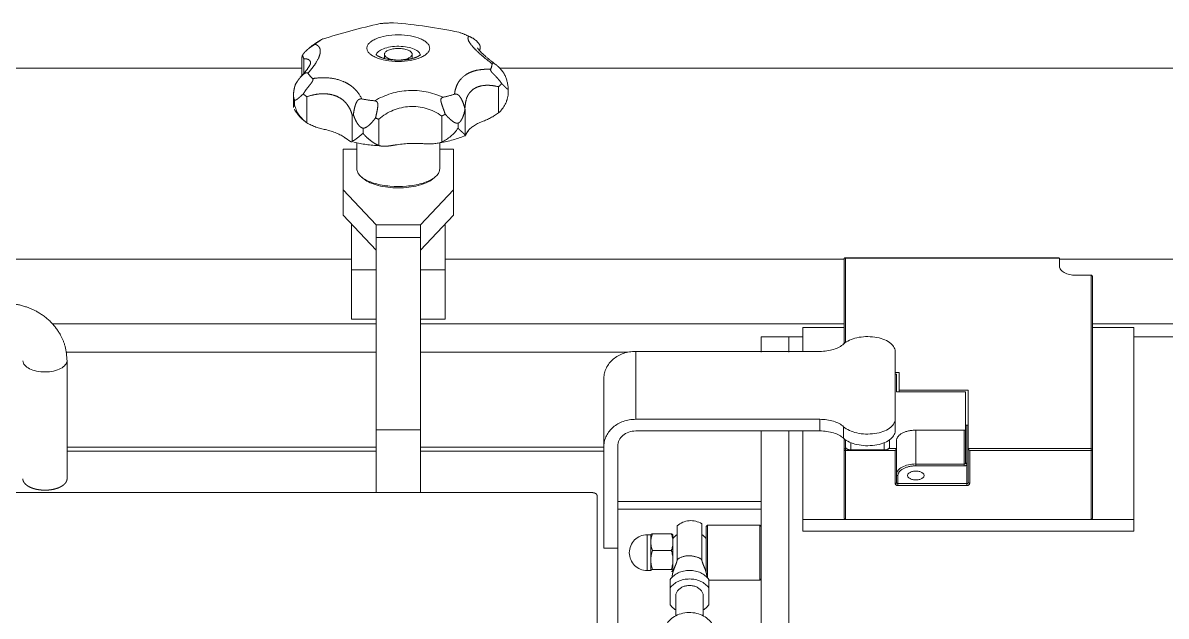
# Model space of a CAD drawing. Extents: x -681219 to -550379, y -242630 to -158199.
# Drawn here: x -588796.7 to -588382.6, y -208358.2 to -208143.2 of the extents above; entities that cross this region are included whole.
import ezdxf

# ---------------------------------------------------------------- set-up
doc = ezdxf.new("R2010")
doc.units = 0
doc.header["$LTSCALE"] = 1000
doc.linetypes.add('DASHED2', pattern=[9.525, 6.35, -3.175])
doc.layers.get('0').update_dxf_attribs({"linetype": 'CONTINUOUS'})
doc.layers.add('future', color=4, linetype='DASHED2', lineweight=0)

# ---------------------------------------------------------------- blocks, each defined once
blk = doc.blocks.new('CYPZ04001A0001XY_A_CYPZ1000_V_1')
at = {"color": 0, "linetype": 'ByBlock', "lineweight": -2}
for p, q in [((-549.5, -775.59), (-549.5, -470.82)), ((-539.5, -775.59), (-539.5, -470.82)), ((-549.5, -775.59), (-549.5, -474.58)), ((-480, -752.24), (-480, -529.59)), ((-487.5, -733.15), (-487.5, -570.02)), ((-518.5, -708.6), (-518.5, -715.66)), ((-508.5, -715.66), (-508.5, -708.6)), ((-520.5, -718.71), (-520.5, -712.61)), ((-506.5, -718.71), (-506.5, -712.61)), ((-520.5, -718.71), (-520.5, -721.79)), ((-506.5, -718.71), (-506.5, -721.79)), ((-539, -721.48), (-539.5, -721.98)), ((-539, -721.48), (-539, -741.48)), ((-520.5, -721.48), (-539, -721.48)), ((-520, -722.41), (-520, -741.48)), ((-519.75, -722.67), (-519.75, -722.81)), ((-519.5, -724.34), (-519.5, -740.98)), ((-507.25, -722.81), (-507.25, -722.67)), ((-518, -728.91), (-518, -741.93)), ((-509, -728.91), (-509, -741.17)), ((-507.48, -724.94), (-507.5, -724.98)), ((-507.5, -737.98), (-507.5, -725.01)), ((-500.08, -725.41), (-506.92, -725.41)), ((-499.5, -724.98), (-499.52, -724.94)), ((-499.5, -724.98), (-499.5, -725.01)), ((-498.2, -724.98), (-499.5, -724.98)), ((-499.5, -737.98), (-499.5, -725.01)), ((-498.2, -724.98), (-498.2, -737.98)), ((-500.08, -732.27), (-506.92, -732.27)), ((-487.5, -733.15), (-487.5, -770.09)), ((-487.5, -733.15), (-482.5, -733.15)), ((-482.5, -733.15), (-482.5, -770.09)), ((-674.5, -739.33), (-674.5, -743.56)), ((-674.5, -739.33), (-554.5, -739.33)), ((-554.5, -739.33), (-554.5, -743.56)), ((-539.5, -740.98), (-539, -741.48)), ((-520, -741.48), (-519.5, -740.98)), ((-507.5, -737.98), (-507.48, -738.01)), ((-500.08, -738.34), (-506.92, -738.34)), ((-499.52, -738.01), (-499.5, -737.98)), ((-499.5, -737.98), (-498.2, -737.98)), ((-674.5, -743.56), (-674.5, -813.11)), ((-674.5, -743.56), (-554.5, -743.56)), ((-659.5, -768.76), (-659.5, -744.25)), ((-570, -743.56), (-659, -743.56)), ((-659, -743.56), (-659, -768.49)), ((-570, -768.49), (-570, -743.56)), ((-569.5, -744.25), (-569.5, -768.76)), ((-554.5, -743.56), (-554.5, -775.59)), ((-539, -741.48), (-520, -741.48)), ((-539.5, -747.3), (-487.5, -747.3)), ((-539.5, -750), (-487.5, -750)), ((478, -753.26), (-478, -753.26)), ((-416, -776.03), (-416, -753.26)), ((-400, -776.03), (-400, -753.26)), ((-615, -768.49), (-615, -756.66)), ((-614.5, -756.93), (-614.5, -769.18)), ((-614, -755.82), (-589, -755.82)), ((-614, -755.82), (-614, -756.51)), ((-614, -756.51), (-614, -763.46)), ((-589, -756.51), (-614, -756.51)), ((-589, -755.82), (-589, -756.51)), ((-589, -759.45), (-589, -756.51)), ((-588.5, -769.18), (-588.5, -756.93)), ((-588, -756.66), (-588, -768.49)), ((-288, -758.25), (-288, -801.1)), ((-614, -763.46), (-614, -777.64)), ((-613.5, -776.13), (-613.5, -763.88)), ((-613, -762.92), (-595.5, -762.92)), ((-613, -763.61), (-613, -762.92)), ((-595.5, -763.61), (-613, -763.61)), ((-613, -763.61), (-613, -775.87)), ((-595.5, -763.61), (-595.5, -762.92)), ((-595.5, -763.61), (-595.5, -775.87)), ((-659.5, -831.34), (-659.5, -768.76)), ((-659, -768.49), (-615, -768.49)), ((-659, -768.49), (-659, -769.18)), ((-659, -769.18), (-659, -832.03)), ((-614.5, -769.18), (-659, -769.18)), ((-614.5, -769.18), (-614.5, -790.31)), ((-588.5, -772.12), (-588.5, -769.18)), ((-585.68, -769.18), (-588.5, -769.18)), ((-588, -768.49), (-570, -768.49)), ((-586, -772.38), (-586, -769.76)), ((-584, -768.69), (-584, -771.31)), ((-572, -768.69), (-584, -768.69)), ((-572, -771.31), (-572, -768.69)), ((-570, -769.18), (-570.32, -769.18)), ((-570, -769.18), (-570, -768.49)), ((-570, -769.76), (-570, -769.18)), ((-570, -769.76), (-570, -772.38)), ((-569.5, -768.76), (-569.5, -772.77)), ((-482.5, -768.3), (-416, -768.3)), ((-482.5, -769.72), (-416, -769.72)), ((-482.5, -770.09), (-482.5, -794.7)), ((-400, -768.3), (-288, -768.3)), ((-400, -769.72), (-288, -769.72)), ((-569.34, -772.91), (-569.34, -777.14)), ((-614, -777.64), (-613.5, -777.64)), ((-613.5, -789.77), (-613.5, -776.13)), ((-613, -775.87), (-595.5, -775.87)), ((-588, -775.59), (-588, -779.81)), ((-560.68, -775.59), (-560.68, -779.81)), ((-494, -775.59), (-560.68, -775.59)), ((-416, -845.73), (-416, -776.03)), ((-400, -776.03), (-416, -776.03)), ((-400, -845.73), (-400, -776.03)), ((-588, -779.81), (-588, -804.42)), ((-494, -779.81), (-560.68, -779.81)), ((-494, -804.42), (-494, -779.81)), ((-614.5, -790.31), (-589.5, -790.31)), ((-588.5, -789.77), (-613.5, -789.77)), ((-589.5, -789.77), (-589.5, -790.31)), ((-589.5, -790.31), (-589.5, -796.73)), ((-588.5, -796.19), (-588.5, -789.77)), ((-589.5, -796.73), (-588, -796.73)), ((-588, -796.19), (-588.5, -796.19)), ((-569.5, -807.24), (-569.5, -838.03)), ((-560.68, -804.42), (-494, -804.42)), ((-554.5, -804.42), (-554.5, -813.11)), ((-549.5, -809.74), (-549.5, -804.08)), ((-549.5, -809.74), (-549.5, -804.08)), ((-539.5, -809.74), (-539.5, -804.08)), ((-491.02, -804.08), (-416, -804.08)), ((-400, -804.08), (-287.58, -804.08)), ((-674.5, -809.74), (-716.5, -809.74)), ((-570, -838.19), (-570, -807.63)), ((-549.5, -809.74), (-554.5, -809.74)), ((-549.5, -809.74), (-539.5, -809.74)), ((-717.5, -814.38), (-659.5, -814.38)), ((-674.5, -813.11), (-659.5, -813.11)), ((-569.5, -813.11), (-554.5, -813.11)), ((-569.5, -814.38), (-416, -814.38)), ((-400, -814.38), (-282.64, -814.38)), ((-425, -834.01), (-425, -816.11)), ((-425, -816.11), (-416, -816.11)), ((-400, -816.11), (-391, -816.11)), ((-391, -834.01), (-391, -816.11)), ((-653.5, -832.03), (-659, -832.03)), ((-647.5, -838.19), (-647.5, -835.24)), ((-425, -850.66), (-425, -834.01)), ((-425, -834.01), (-416, -834.01)), ((-400, -834.01), (-391, -834.01)), ((-391, -850.66), (-391, -834.01)), ((-723, -837.84), (-647.5, -837.84)), ((-647.5, -838.19), (-570, -838.19)), ((-647.42, -838.26), (-569.73, -838.26)), ((-569.5, -837.84), (-425, -837.84)), ((-391, -837.84), (-17, -837.84)), ((-428, -853.83), (-416, -841.15)), ((-400, -841.15), (-388, -853.83)), ((-416, -850.22), (-416, -845.73)), ((-400, -845.73), (-416, -845.73)), ((-400, -850.22), (-400, -845.73)), ((-428, -862.9), (-416, -850.22)), ((-416, -850.22), (-400, -850.22)), ((-400, -850.22), (-416, -850.22)), ((-400, -850.22), (-388, -862.9)), ((-428, -862.9), (-428, -853.83)), ((-388, -862.9), (-388, -853.83)), ((-428, -877.69), (-428, -862.9)), ((-388, -862.9), (-388, -877.69)), ((-420.38, -866.84), (-421.27, -867.55)), ((-394.73, -867.55), (-395.62, -866.84)), ((-423, -870.51), (-423, -879.97)), ((-393, -880.04), (-393, -870.51)), ((-423, -877.69), (-428, -877.69)), ((-388, -877.69), (-393, -877.69)), ((-423.73, -880.22), (-423.73, -889.71)), ((-401.11, -878.93), (-402.59, -878.82)), ((-400.91, -888.52), (-400.91, -879.04)), ((-391.32, -880.42), (-391.32, -889.9)), ((-432.26, -882.42), (-432.26, -892.06)), ((-429.73, -887.13), (-429.73, -885.32)), ((-429.73, -885.32), (-429.73, -885.32)), ((-395.29, -883.48), (-395.3, -883.48)), ((-395.24, -885.3), (-395.3, -885.29)), ((-395.3, -885.29), (-395.29, -885.29)), ((-395.29, -885.29), (-395.29, -883.48)), ((-429.68, -887.12), (-429.73, -887.13)), ((-429.73, -887.13), (-429.73, -887.13)), ((-374.9, -896.7), (-374.9, -887.23)), ((-444.3, -890.81), (-444.3, -900.3)), ((-370.42, -893.71), (-370.43, -893.71)), ((-370.42, -895.53), (-370.42, -893.71)), ((-370.06, -897.36), (-370.06, -892.75)), ((-447.81, -897.99), (-447.81, -899.9)), ((-447.8, -899.65), (-447.8, -897.84)), ((-370.43, -895.53), (-370.42, -895.53)), ((-370.4, -895.55), (-370.43, -895.53)), ((-447.8, -899.66), (-447.8, -899.65)), ((-728, -907), (-444.66, -907)), ((-373.82, -910.4), (-373.82, -905.15)), ((-373.1, -910.88), (-373.1, -904.23)), ((-373.1, -907), (-36.66, -907)), ((-413, -910.54), (-413, -912.09)), ((-403, -912.09), (-403, -910.58)), ((-434.8, -917.96), (-433.43, -918.59))]:
    blk.add_line(p, q, dxfattribs=at)
for centre, radius, start, end in [((-496.99, -728.84), 10.5, 160.9425, 199.0591), ((-510.01, -728.84), 10.5, 340.9408, 19.0576), ((-498.2, -731.48), 6.5, 270, 90), ((-513.02, -720.17), 10.21, 247.1505, 271.5764), ((-499.2, -735.3), 8.29, 158.5275, 201.4707), ((-507.8, -735.3), 8.29, 338.5294, 21.4724), ((-513.5, -731.48), 7.94, 220.8954, 235.4636), ((-513.5, -731.48), 7.94, 304.5364, 319.1046), ((-514, -735.63), 7.46, 237.6021, 312.0807), ((-417.48, -917.68), 38.05, 98.6603, 112.887), ((-416.64, -894.55), 15.99, 116.3175, 144.6448), ((-419.17, -895.87), 16.3, 81.949, 106.2499), ((-403.44, -928.51), 49.63, 76.4847, 87.3105), ((-367.77, -914.54), 41.46, 124.6066, 131.4934), ((-438.89, -879.8), 7.17, 322.6075, 338.0984), ((-385.16, -905.05), 20.57, 60.0611, 80.0637), ((-431.25, -908.6), 22.06, 108.8756, 126.2599), ((-359.33, -1027.8), 152.37, 115.0021, 115.5435), ((-413.06, -874.89), 18.26, 234.2294, 311.7144), ((-373.68, -826.16), 68.05, 246.4187, 247.4647), ((-392.27, -888.81), 1.45, 291.2526, 311.3206), ((-381.18, -896.34), 11.07, 13.7287, 55.4367), ((-382.66, -898.85), 13.98, 28.5412, 54.5186), ((-437.67, -898.5), 10.15, 130.7815, 176.1227), ((-445.8, -896.06), 1.66, 142.3921, 177.1572), ((-413.06, -872.42), 26.54, 245.0577, 300.8683), ((-388.73, -916.64), 24.27, 51.3398, 55.2473), ((-440.37, -901.4), 7.64, 166.6045, 166.8038), ((-435.33, -899.12), 12.49, 182.4352, 207.9299), ((-433.11, -913.38), 17.22, 130.5401, 135.9911), ((-380.71, -913.76), 7.68, 15.1231, 26.008), ((-431.29, -915.23), 6.43, 166.1594, 178.7564), ((-430.93, -911.24), 7.81, 209.5964, 250.7822), ((-395.21, -890.88), 30.48, 299.741, 309.5285), ((-395.21, -890.88), 30.48, 310.8459, 312.1528), ((-458.88, -669.84), 259.8, 282.7742, 287.582), ((-385.91, -909.35), 9.83, 301.9838, 304.0678), ((-391.7, -737.19), 186.84, 258.1756, 265.5135)]:
    blk.add_arc(centre, radius, start, end, dxfattribs=at)
for centre, major_axis, ratio, start_param, end_param in [((-513.5, -702.71), (9, 0), 0.786973, 3.475369, 5.99977), ((-513.5, -715.66), (-8, 0), 0.786973, 5.387521, 5.777825), ((-513.5, -715.66), (-8, 0), 0.786973, 3.646953, 4.037257), ((-513.5, -715.66), (-5, 0), 0.786973, 0, 3.141593), ((-513.5, -715.66), (8, 0), 0.786973, 3.646953, 5.777825), ((-513.5, -718.74), (8, 0), 0.786973, 3.646953, 5.777825), ((-513.5, -725.5), (-6.25, 0), 0.786973, 0.766994, 0.979744), ((-513.5, -725.5), (6.25, 0), 0.786973, 4.834919, 5.516191), ((-659, -744.25), (0, 0.69), 0.724729, 0, 1.570796), ((-570, -744.25), (0, -0.69), 0.724729, 1.570796, 3.141593), ((-614, -756.66), (1, 0), 0.844896, 1.570796, 3.141593), ((-615, -756.93), (-0.5, 0), 0.534931, 3.141593, 4.712389), ((-614, -756.93), (-0.5, 0), 0.844896, 4.712389, 6.283185), ((-589, -756.66), (1, 0), 0.844896, 0, 1.570796), ((-589, -756.93), (0.5, 0), 0.844896, 0, 1.570796), ((-588, -756.93), (-0.5, 0), 0.534931, 4.712389, 6.283185), ((-595.5, -759.45), (-6.5, 0), 0.534931, 1.570796, 3.141593), ((-595.5, -759.87), (7, 0), 0.534931, 4.712389, 6.283185), ((-589, -759.87), (0.5, 0), 0.844896, 0, 1.570796), ((-613, -763.46), (-1, 0), 0.534931, 4.712389, 6.283185), ((-613, -763.46), (1, 0), 0.534931, 3.141593, 4.18879), ((-613, -763.88), (0.5, 0), 0.534931, 1.570796, 3.141595), ((-659, -768.76), (0.5, 0), 0.534931, 1.570796, 3.141593), ((-659, -768.76), (-0.5, 0), 0.844896, 0.000002, 1.570796), ((-615, -768.76), (-0.48, 0.48), 0.289952, 3.423806, 4.994602), ((-588, -768.76), (-0.48, -0.48), 0.289952, 4.430176, 6.000972), ((-578, -775.59), (10, 0), 0.534931, 0.523599, 3.141593), ((-584, -769.76), (-2, 0), 0.534931, 4.712389, 6.283185), ((-572, -769.76), (-2, 0), 0.534931, 3.141593, 4.712389), ((-570, -768.76), (0.5, 0), 0.534931, 0, 1.570796), ((-570, -768.76), (-0.5, 0), 0.844896, 1.570796, 3.141593), ((-494, -770.09), (6.5, 0), 0.844896, 4.712389, 6.283185), ((-494, -770.09), (11.5, 0), 0.844896, 4.712389, 6.283185), ((-595.5, -772.12), (-7, 0), 0.534931, 1.570796, 3.141593), ((-578, -779.81), (10, 0), 0.534931, 0.523599, 3.141593), ((-560.68, -770.24), (-10, 0), 0.534931, 0.523599, 1.570796), ((-614, -778.06), (0.5, 0), 0.844896, 1.570796, 3.141593), ((-613, -776.13), (0.5, 0), 0.534931, 1.570796, 3.141595), ((-560.68, -774.46), (10, 0), 0.534931, 3.665191, 4.712389), ((-494, -794.7), (-11.5, 0), 0.844896, 1.570796, 3.141593), ((-280, -801.1), (-8, 0), 0.515404, 3.157699, 6.283185), ((-280, -801.1), (-8, 0), 0.515404, 0, 0.000898), ((-578, -804.42), (-10, 0), 0.534931, 0, 2.617994), ((-560.68, -809.77), (-10, 0), 0.534931, 4.712389, 5.759587), ((-659, -831.34), (0, 0.69), 0.724729, 1.570796, 3.141593), ((-653.5, -835.24), (6, 0), 0.534931, 0, 1.570796), ((-647, -837.76), (0.48, 0.48), 0.289952, 2.85938, 3.423806), ((-570, -837.76), (-0.438, 0.438), 0.550446, 2.073982, 3.644778), ((-408, -870.51), (-15, 0), 0.422618, 3.141593, 6.283185), ((-408, -869.6), (-14, 0), 0.422618, 3.626705, 5.798073), ((-414.38, -871.14), (-20.48, 0), 0.422618, 1.448124, 1.937208), ((-371.24, -877.33), (-20.48, 0), 0.422618, 0.550526, 1.03961), ((-452.72, -881.54), (20.48, 0), 0.422618, 5.487314, 5.976398), ((-408, -909.11), (-34, 0), 0.422618, -1.072531, -0.927725), ((-408, -909.11), (34, 0), 0.422618, 1.171463, 1.31627), ((-408, -909.11), (-34, 0), 0.422618, 6.108252, 6.253059), ((-408, -909.11), (34, 0), 0.422618, 0.273865, 0.418672), ((-408, -911.59), (-8, 0), 0.422618, 6.279753, 6.283185), ((-408, -911.59), (-8, 0), 0.422618, 0, 3.082061), ((-408, -909.11), (-34, 0), 0.422618, 0.722664, 0.867471), ((-408, -909.11), (34, 0), 0.422618, -0.623732, -0.478926), ((-408, -909.11), (34, 0), 0.422618, 4.761855, 4.906662)]:
    blk.add_ellipse(centre, major_axis=major_axis, ratio=ratio, start_param=start_param, end_param=end_param, dxfattribs=at)
for centre, major_axis, ratio in [((-595.5, -759.45), (-3, 0), 0.534931), ((-408, -914.29), (11.37, 0), 0.422618), ((-408, -912.09), (-5, 0), 0.422618)]:
    blk.add_ellipse(centre, major_axis=major_axis, ratio=ratio, dxfattribs=at)
for points, knots in [([(-518, -728.91), (-518, -728.83), (-518, -728.64), (-518.09, -728.21), (-518.37, -727.38), (-518.83, -726.32), (-519.26, -725.21), (-519.52, -724.37), (-519.71, -723.55), (-519.75, -723.05), (-519.75, -722.81), (-519.75, -722.81), (-519.75, -722.81), (-519.75, -722.81), (-519.75, -722.81), (-519.75, -722.81), (-519.75, -722.81), (-519.75, -722.81), (-519.75, -722.81), (-519.75, -722.81), (-519.75, -722.81), (-519.75, -722.81), (-519.75, -722.81), (-519.75, -722.81), (-519.75, -722.81), (-519.75, -722.81), (-519.75, -722.81), (-519.75, -722.81), (-519.75, -722.81), (-519.75, -722.81), (-519.75, -722.81), (-519.75, -722.81)], [0, 0, 0, 0, 0.0303775, 0.0625407, 0.1250787, 0.2496204, 0.3121541, 0.3741471, 0.4367488, 0.4993624, 0.4998519, 0.4998825, 0.4998978, 0.4998997, 0.4999016, 0.4999035, 0.4999054, 0.4999074, 0.4999093, 0.4999112, 0.4999131, 0.499915, 0.4999169, 0.4999188, 0.4999207, 0.4999227, 0.4999246, 0.4999265, 0.4999284, 0.4999303, 0.4999322, 0.4999322, 0.4999322, 0.4999322]), ([(-507.25, -722.81), (-507.25, -722.81), (-507.25, -722.81), (-507.25, -722.81), (-507.25, -722.81), (-507.25, -722.81), (-507.25, -722.81), (-507.25, -722.81), (-507.25, -722.81), (-507.25, -722.81), (-507.25, -722.81), (-507.25, -722.81), (-507.25, -722.81), (-507.25, -722.81), (-507.25, -722.81), (-507.25, -722.81), (-507.25, -722.81), (-507.25, -722.81), (-507.25, -722.81), (-507.25, -722.81), (-507.25, -722.81), (-507.25, -722.82), (-507.25, -722.83), (-507.25, -722.85), (-507.25, -722.9), (-507.25, -723.01), (-507.27, -723.22), (-507.32, -723.67), (-507.47, -724.36), (-507.74, -725.2), (-508.17, -726.31), (-508.63, -727.37), (-508.91, -728.21), (-509, -728.64), (-509, -728.82), (-509, -728.91)], [0.4999322, 0.4999322, 0.4999322, 0.4999322, 0.4999341, 0.499936, 0.499938, 0.4999399, 0.4999418, 0.4999437, 0.4999456, 0.4999475, 0.4999494, 0.4999513, 0.4999532, 0.4999552, 0.4999571, 0.499959, 0.4999609, 0.4999628, 0.4999666, 0.4999743, 0.5000966, 0.5003413, 0.5013198, 0.5032759, 0.5071842, 0.5149892, 0.5305778, 0.561869, 0.6244862, 0.6872162, 0.7498367, 0.8745487, 0.9371155, 0.9694583, 1, 1, 1, 1]), ([(-506.92, -724.62), (-507.1, -724.68), (-507.24, -724.75), (-507.45, -724.88), (-507.5, -724.95), (-507.5, -725.01)], [0, 0, 0, 0, 0.5, 0.5, 1, 1, 1, 1]), ([(-507.5, -725.01), (-507.5, -725.08), (-507.44, -725.15), (-507.24, -725.28), (-507.09, -725.34), (-506.92, -725.41)], [0, 0, 0, 0, 0.5, 0.5, 1, 1, 1, 1]), ([(-500.08, -725.41), (-499.91, -725.34), (-499.76, -725.28), (-499.56, -725.15), (-499.5, -725.08), (-499.5, -725.01)], [0, 0, 0, 0, 0.5, 0.5, 1, 1, 1, 1]), ([(-506.92, -738.34), (-507.09, -738.27), (-507.24, -738.21), (-507.44, -738.08), (-507.5, -738.01), (-507.5, -737.94)], [0, 0, 0, 0, 0.5, 0.5, 1, 1, 1, 1]), ([(-499.5, -737.94), (-499.5, -738.01), (-499.56, -738.08), (-499.76, -738.21), (-499.91, -738.27), (-500.08, -738.34)], [0, 0, 0, 0, 0.5, 0.5, 1, 1, 1, 1]), ([(-478, -753.26), (-478.07, -753.26), (-478.13, -753.26), (-478.26, -753.26), (-478.33, -753.25), (-478.52, -753.23), (-478.64, -753.21), (-479.01, -753.14), (-479.23, -753.06), (-479.6, -752.87), (-479.75, -752.76), (-479.9, -752.57), (-479.94, -752.51), (-479.97, -752.41), (-479.98, -752.38), (-480, -752.31), (-480, -752.27), (-480, -752.24)], [0, 0, 0, 0, 0.0625, 0.0625, 0.125, 0.125, 0.25, 0.25, 0.5, 0.5, 0.75, 0.75, 0.875, 0.875, 0.9375, 0.9375, 1, 1, 1, 1]), ([(-613.53, -763.78), (-613.53, -763.78), (-613.52, -763.78), (-613.5, -763.82), (-613.51, -763.86), (-613.51, -763.88)], [0.3282695, 0.3282695, 0.3282695, 0.3282695, 0.4180172, 0.7635968, 1, 1, 1, 1]), ([(-288, -801.1), (-287.86, -803.03), (-287.6, -806.01), (-285.59, -810.83), (-282.35, -815.2), (-277.94, -818.58), (-272.72, -820.93), (-266.34, -822.17), (-258.4, -821.84), (-248.8, -821.97), (-236.87, -821.94), (-221.79, -821.96), (-211.55, -821.95), (-205, -821.95)], [0, 0, 0, 0, 0.05897, 0.106737, 0.168811, 0.235521, 0.287182, 0.350865, 0.4375, 0.53562, 0.652193, 0.813277, 1, 1, 1, 1]), ([(-400.91, -879.04), (-401.31, -878.89), (-401.75, -878.8), (-402.69, -878.72), (-403.19, -878.73), (-404.24, -878.81), (-404.78, -878.87), (-405.89, -879.04), (-406.46, -879.13), (-407.04, -879.22)], [0, 0, 0, 0, 0.25, 0.25, 0.5, 0.5, 0.75, 0.75, 1, 1, 1, 1]), ([(-395.3, -883.48), (-395.3, -883.4), (-395.33, -883.32), (-395.42, -883.18), (-395.47, -883.11), (-395.63, -882.92), (-395.75, -882.8), (-396.1, -882.43), (-396.34, -882.2), (-397.06, -881.53), (-397.55, -881.12), (-398.29, -880.55), (-398.54, -880.38), (-399.03, -880.04), (-399.28, -879.88), (-400, -879.45), (-400.47, -879.21), (-400.91, -879.04)], [0, 0, 0, 0, 0.03125, 0.03125, 0.0625, 0.0625, 0.125, 0.125, 0.25, 0.25, 0.5, 0.5, 0.625, 0.625, 0.75, 0.75, 1, 1, 1, 1]), ([(-388.7, -881.85), (-389.02, -881.63), (-389.31, -881.42), (-389.72, -881.12), (-389.85, -881.02), (-390.1, -880.84), (-390.22, -880.76), (-390.56, -880.54), (-390.75, -880.43), (-391.08, -880.33), (-391.21, -880.34), (-391.32, -880.42)], [0, 0, 0, 0, 0.25, 0.25, 0.375, 0.375, 0.5, 0.5, 0.75, 0.75, 1, 1, 1, 1]), ([(-429.73, -885.32), (-429.73, -885.24), (-429.77, -885.18), (-429.84, -885.07), (-429.88, -885.02), (-430.01, -884.88), (-430.1, -884.8), (-430.37, -884.56), (-430.55, -884.41), (-431.03, -883.99), (-431.32, -883.74), (-431.67, -883.4), (-431.78, -883.29), (-431.96, -883.09), (-432.04, -883), (-432.22, -882.75), (-432.28, -882.62), (-432.26, -882.54)], [0, 0, 0, 0, 0.03125, 0.03125, 0.0625, 0.0625, 0.125, 0.125, 0.25, 0.25, 0.5, 0.5, 0.625, 0.625, 0.75, 0.75, 1, 1, 1, 1]), ([(-399.76, -889.01), (-399.46, -888.6), (-399.15, -888.21), (-398.49, -887.45), (-398.15, -887.07), (-397.61, -886.56), (-397.43, -886.39), (-397.04, -886.07), (-396.85, -885.92), (-396.44, -885.66), (-396.23, -885.54), (-395.78, -885.36), (-395.54, -885.3), (-395.3, -885.29)], [0, 0, 0, 0, 0.25, 0.25, 0.5, 0.5, 0.625, 0.625, 0.75, 0.75, 0.875, 0.875, 1, 1, 1, 1]), ([(-395.24, -885.3), (-394.98, -885.35), (-394.75, -885.45), (-394.31, -885.73), (-394.11, -885.9), (-393.74, -886.27), (-393.58, -886.48), (-393.27, -886.9), (-393.12, -887.11), (-392.72, -887.78), (-392.49, -888.24), (-392.08, -889.19), (-391.9, -889.68), (-391.75, -890.16)], [0, 0, 0, 0, 0.125, 0.125, 0.25, 0.25, 0.375, 0.375, 0.5, 0.5, 0.75, 0.75, 1, 1, 1, 1]), ([(-432.16, -892.25), (-432.1, -891.77), (-432, -891.29), (-431.76, -890.35), (-431.61, -889.87), (-431.33, -889.19), (-431.23, -888.96), (-431.01, -888.53), (-430.89, -888.31), (-430.62, -887.91), (-430.47, -887.72), (-430.13, -887.37), (-429.94, -887.23), (-429.73, -887.13)], [0, 0, 0, 0, 0.25, 0.25, 0.5, 0.5, 0.625, 0.625, 0.75, 0.75, 0.875, 0.875, 1, 1, 1, 1]), ([(-429.68, -887.12), (-429.45, -887.06), (-429.23, -887.07), (-428.78, -887.17), (-428.57, -887.26), (-428.16, -887.47), (-427.95, -887.6), (-427.57, -887.88), (-427.38, -888.03), (-426.82, -888.5), (-426.45, -888.84), (-425.73, -889.56), (-425.38, -889.93), (-425.03, -890.32)], [0, 0, 0, 0, 0.125, 0.125, 0.25, 0.25, 0.375, 0.375, 0.5, 0.5, 0.75, 0.75, 1, 1, 1, 1]), ([(-424.25, -896.49), (-424.11, -896.45), (-423.99, -896.41), (-423.76, -896.28), (-423.66, -896.2), (-423.52, -895.99), (-423.47, -895.87), (-423.42, -895.62), (-423.42, -895.48), (-423.44, -895.22), (-423.46, -895.08), (-423.51, -894.81), (-423.54, -894.67), (-423.65, -894.26), (-423.74, -893.98), (-423.92, -893.43), (-424.02, -893.15), (-424.22, -892.59), (-424.32, -892.31), (-424.62, -891.46), (-424.83, -890.89), (-425.03, -890.32)], [0, 0, 0, 0, 0.0625, 0.0625, 0.125, 0.125, 0.1875, 0.1875, 0.25, 0.25, 0.3125, 0.3125, 0.375, 0.375, 0.5, 0.5, 0.625, 0.625, 0.75, 0.75, 1, 1, 1, 1]), ([(-399.76, -889.01), (-399.9, -889.6), (-400.04, -890.19), (-400.28, -891.35), (-400.4, -891.92), (-400.53, -892.77), (-400.56, -893.06), (-400.6, -893.62), (-400.61, -893.9), (-400.54, -894.3), (-400.51, -894.42), (-400.4, -894.67), (-400.33, -894.79), (-400.13, -894.98), (-400, -895.05), (-399.73, -895.16), (-399.59, -895.19), (-399.44, -895.2)], [0, 0, 0, 0, 0.25, 0.25, 0.5, 0.5, 0.625, 0.625, 0.75, 0.75, 0.8125, 0.8125, 0.875, 0.875, 0.9375, 0.9375, 1, 1, 1, 1]), ([(-394.78, -895.87), (-394.64, -895.89), (-394.49, -895.91), (-394.19, -895.88), (-394.05, -895.85), (-393.76, -895.73), (-393.63, -895.65), (-393.4, -895.45), (-393.3, -895.34), (-393.12, -895.1), (-393.04, -894.98), (-392.89, -894.72), (-392.83, -894.59), (-392.65, -894.2), (-392.54, -893.93), (-392.36, -893.37), (-392.28, -893.09), (-392.14, -892.52), (-392.07, -892.23), (-391.9, -891.36), (-391.81, -890.76), (-391.75, -890.16)], [0, 0, 0, 0, 0.0625, 0.0625, 0.125, 0.125, 0.1875, 0.1875, 0.25, 0.25, 0.3125, 0.3125, 0.375, 0.375, 0.5, 0.5, 0.625, 0.625, 0.75, 0.75, 1, 1, 1, 1]), ([(-391.32, -889.9), (-391.22, -890.3), (-391.11, -890.69), (-390.85, -891.44), (-390.7, -891.81), (-390.19, -892.87), (-389.79, -893.52), (-389.07, -894.42), (-388.81, -894.71), (-388.25, -895.25), (-387.95, -895.5), (-387.01, -896.2), (-386.31, -896.59), (-384.79, -897.22), (-383.99, -897.44), (-382.73, -897.65), (-382.3, -897.7), (-381.42, -897.76), (-380.96, -897.77), (-379.59, -897.74), (-378.66, -897.63), (-376.79, -897.27), (-375.85, -897.02), (-374.9, -896.7)], [0, 0, 0, 0, 0.0625, 0.0625, 0.125, 0.125, 0.25, 0.25, 0.3125, 0.3125, 0.375, 0.375, 0.5, 0.5, 0.625, 0.625, 0.6875, 0.6875, 0.75, 0.75, 0.875, 0.875, 1, 1, 1, 1]), ([(-444.3, -900.3), (-443.42, -900.52), (-442.56, -900.68), (-441.3, -900.81), (-440.88, -900.84), (-440.07, -900.85), (-439.67, -900.83), (-438.52, -900.73), (-437.79, -900.59), (-436.77, -900.25), (-436.45, -900.12), (-435.83, -899.82), (-435.53, -899.64), (-434.7, -899.07), (-434.23, -898.62), (-433.63, -897.84), (-433.44, -897.57), (-433.12, -896.99), (-432.97, -896.68), (-432.6, -895.72), (-432.43, -895.03), (-432.27, -893.8), (-432.24, -893.27), (-432.24, -892.73)], [0, 0, 0, 0, 0.125, 0.125, 0.1875, 0.1875, 0.25, 0.25, 0.375, 0.375, 0.4375, 0.4375, 0.5, 0.5, 0.625, 0.625, 0.6875, 0.6875, 0.75, 0.75, 0.875, 0.875, 0.9622846, 0.9622846, 0.9622846, 0.9622846]), ([(-432.26, -892.06), (-432.26, -892.09), (-432.26, -892.11), (-432.23, -892.18), (-432.2, -892.21), (-432.16, -892.25)], [0.1923363, 0.1923363, 0.1923363, 0.1923363, 0.5, 0.5, 1, 1, 1, 1]), ([(-432.16, -892.25), (-432.02, -892.84), (-431.86, -893.42), (-431.47, -894.55), (-431.24, -895.1), (-430.83, -895.9), (-430.69, -896.16), (-430.36, -896.67), (-430.18, -896.91), (-429.86, -897.23), (-429.74, -897.33), (-429.49, -897.5), (-429.35, -897.57), (-429.06, -897.66), (-428.92, -897.68), (-428.64, -897.67), (-428.51, -897.65), (-428.39, -897.61)], [0, 0, 0, 0, 0.25, 0.25, 0.5, 0.5, 0.625, 0.625, 0.75, 0.75, 0.8125, 0.8125, 0.875, 0.875, 0.9375, 0.9375, 1, 1, 1, 1]), ([(-370.06, -892.73), (-370.06, -892.81), (-370.07, -892.89), (-370.11, -893.1), (-370.15, -893.21), (-370.23, -893.4), (-370.27, -893.46), (-370.32, -893.55), (-370.34, -893.58), (-370.36, -893.63), (-370.37, -893.65), (-370.39, -893.68), (-370.4, -893.7), (-370.4, -893.74)], [0.6559982, 0.6559982, 0.6559982, 0.6559982, 0.75, 0.75, 0.875, 0.875, 0.9375, 0.9375, 0.96875, 0.96875, 0.984375, 0.984375, 1, 1, 1, 1]), ([(-428.39, -897.61), (-428.46, -898.34), (-428.6, -899.04), (-429, -900.37), (-429.27, -901.01), (-430.25, -902.76), (-431.16, -903.75), (-432.9, -904.95), (-433.54, -905.29), (-434.9, -905.86), (-435.63, -906.09), (-437.16, -906.43), (-437.97, -906.54), (-439.25, -906.63), (-439.69, -906.65), (-440.58, -906.65), (-441.02, -906.63), (-441.48, -906.61)], [0, 0, 0, 0, 0.125, 0.125, 0.25, 0.25, 0.5, 0.5, 0.625, 0.625, 0.75, 0.75, 0.875, 0.875, 0.9375, 0.9375, 1, 1, 1, 1]), ([(-376.94, -903.27), (-377.95, -903.42), (-378.95, -903.52), (-380.92, -903.59), (-381.9, -903.57), (-384.7, -903.32), (-386.43, -902.91), (-388.81, -901.93), (-389.54, -901.54), (-390.57, -900.88), (-390.9, -900.65), (-391.53, -900.15), (-391.83, -899.89), (-393.24, -898.55), (-394.13, -897.29), (-394.78, -895.87)], [0, 0, 0, 0, 0.125, 0.125, 0.25, 0.25, 0.5, 0.5, 0.625, 0.625, 0.6875, 0.6875, 0.75, 0.75, 1, 1, 1, 1]), ([(-373.57, -897.69), (-373.88, -898.19), (-374.21, -898.68), (-374.91, -899.65), (-375.28, -900.13), (-375.85, -900.84), (-376.04, -901.08), (-376.42, -901.55), (-376.6, -901.79), (-376.84, -902.15), (-376.92, -902.28), (-377.04, -902.52), (-377.08, -902.64), (-377.12, -902.87), (-377.11, -902.97), (-377.05, -903.14), (-377, -903.21), (-376.94, -903.27)], [0, 0, 0, 0, 0.25, 0.25, 0.5, 0.5, 0.625, 0.625, 0.75, 0.75, 0.8125, 0.8125, 0.875, 0.875, 0.9375, 0.9375, 1, 1, 1, 1]), ([(-373.57, -897.69), (-373.26, -897.41), (-372.96, -897.14), (-372.38, -896.63), (-372.1, -896.39), (-371.71, -896.06), (-371.58, -895.95), (-371.33, -895.76), (-371.21, -895.68), (-370.97, -895.55), (-370.85, -895.49), (-370.63, -895.45), (-370.52, -895.46), (-370.43, -895.53)], [0, 0, 0, 0, 0.25, 0.25, 0.5, 0.5, 0.625, 0.625, 0.75, 0.75, 0.875, 0.875, 1, 1, 1, 1]), ([(-370.4, -895.55), (-370.31, -895.66), (-370.25, -895.83), (-370.14, -896.22), (-370.11, -896.44), (-370.07, -896.89), (-370.06, -897.13), (-370.06, -897.62), (-370.07, -897.86), (-370.13, -898.6), (-370.2, -899.09), (-370.41, -900.08), (-370.54, -900.58), (-370.7, -901.06)], [0, 0, 0, 0, 0.125, 0.125, 0.25, 0.25, 0.375, 0.375, 0.5, 0.5, 0.75, 0.75, 1, 1, 1, 1]), ([(-447.8, -899.63), (-447.77, -899.52), (-447.72, -899.48), (-447.61, -899.46), (-447.54, -899.49), (-447.39, -899.59), (-447.31, -899.66), (-447.13, -899.83), (-447.04, -899.92), (-446.74, -900.21), (-446.52, -900.43), (-446.04, -900.91), (-445.78, -901.16), (-445.49, -901.42)], [0, 0, 0, 0, 0.125, 0.125, 0.25, 0.25, 0.375, 0.375, 0.5, 0.5, 0.75, 0.75, 1, 1, 1, 1]), ([(-441.48, -906.61), (-441.45, -906.54), (-441.44, -906.47), (-441.45, -906.3), (-441.48, -906.2), (-441.59, -905.98), (-441.66, -905.87), (-441.83, -905.64), (-441.93, -905.53), (-442.13, -905.3), (-442.23, -905.19), (-442.44, -904.97), (-442.55, -904.86), (-442.87, -904.54), (-443.08, -904.33), (-443.49, -903.89), (-443.7, -903.67), (-444.09, -903.23), (-444.28, -903.01), (-444.83, -902.34), (-445.17, -901.88), (-445.49, -901.42)], [0, 0, 0, 0, 0.0625, 0.0625, 0.125, 0.125, 0.1875, 0.1875, 0.25, 0.25, 0.3125, 0.3125, 0.375, 0.375, 0.5, 0.5, 0.625, 0.625, 0.75, 0.75, 1, 1, 1, 1]), ([(-375.27, -905.22), (-375.23, -905.28), (-375.17, -905.34), (-375.03, -905.4), (-374.94, -905.42), (-374.73, -905.4), (-374.61, -905.37), (-374.37, -905.26), (-374.25, -905.2), (-374.01, -905.05), (-373.89, -904.97), (-373.65, -904.79), (-373.54, -904.7), (-373.21, -904.4), (-372.99, -904.2), (-372.58, -903.76), (-372.38, -903.54), (-372, -903.07), (-371.82, -902.83), (-371.3, -902.1), (-370.98, -901.59), (-370.7, -901.06)], [0, 0, 0, 0, 0.0625, 0.0625, 0.125, 0.125, 0.1875, 0.1875, 0.25, 0.25, 0.3125, 0.3125, 0.375, 0.375, 0.5, 0.5, 0.625, 0.625, 0.75, 0.75, 1, 1, 1, 1]), ([(-446.36, -904.97), (-446.05, -905.48), (-445.71, -905.95), (-444.98, -906.85), (-444.58, -907.28), (-443.95, -907.86), (-443.73, -908.05), (-443.28, -908.4), (-443.05, -908.55), (-442.71, -908.74), (-442.6, -908.79), (-442.39, -908.87), (-442.3, -908.9), (-442.14, -908.9), (-442.08, -908.88), (-442.01, -908.8), (-441.99, -908.74), (-441.98, -908.67)], [0, 0, 0, 0, 0.25, 0.25, 0.5, 0.5, 0.625, 0.625, 0.75, 0.75, 0.8125, 0.8125, 0.875, 0.875, 0.9375, 0.9375, 1, 1, 1, 1]), ([(-377.83, -915.73), (-378.02, -915.66), (-378.21, -915.59), (-378.54, -915.41), (-378.7, -915.31), (-379.11, -914.98), (-379.33, -914.72), (-379.63, -914.11), (-379.72, -913.77), (-379.76, -913), (-379.72, -912.57), (-379.38, -911.17), (-378.89, -910.12), (-377.79, -908.38), (-377.36, -907.77), (-376.39, -906.52), (-375.85, -905.88), (-375.27, -905.22)], [0, 0, 0, 0, 0.0625, 0.0625, 0.125, 0.125, 0.25, 0.25, 0.375, 0.375, 0.5, 0.5, 0.75, 0.75, 0.875, 0.875, 1, 1, 1, 1]), ([(-376.23, -908.97), (-376.22, -908.99), (-376.25, -908.61), (-375.53, -907.37), (-374.24, -905.54), (-373, -904.26), (-372.51, -903.76)], [0.1181498, 0.1181498, 0.1181498, 0.1181498, 0.290711, 0.5349035, 0.8451847, 1, 1, 1, 1]), ([(-443.49, -908.25), (-443.36, -908.34), (-441.96, -909.34), (-439.73, -911.18), (-437.54, -913.21), (-436.78, -914.23), (-436.66, -914.4), (-436.66, -914.39)], [0, 0, 0, 0, 0.0224668, 0.2818123, 0.5145835, 0.7145087, 0.795614, 0.795614, 0.795614, 0.795614]), ([(-441.98, -908.67), (-440.42, -909.85), (-439.03, -910.97), (-437.52, -912.29), (-437.23, -912.55), (-436.67, -913.06), (-436.41, -913.32), (-435.66, -914.05), (-435.23, -914.52), (-434.1, -915.84), (-433.62, -916.59), (-433.28, -917.51), (-433.24, -917.78), (-433.27, -918.25), (-433.36, -918.45), (-433.5, -918.61)], [0, 0, 0, 0, 0.25, 0.25, 0.3125, 0.3125, 0.375, 0.375, 0.5, 0.5, 0.75, 0.75, 0.875, 0.875, 1, 1, 1, 1]), ([(-416.08, -911.99), (-416.06, -911.99), (-415.95, -911.78), (-414.92, -911.14), (-413.07, -910.48), (-410.43, -910), (-407.25, -909.87), (-404.18, -910.2), (-401.8, -910.84), (-400.37, -911.53), (-399.93, -911.95), (-399.92, -911.98), (-399.92, -911.98)], [0.0888836, 0.0888836, 0.0888836, 0.0888836, 0.1586859, 0.2360703, 0.3203656, 0.4173024, 0.5231431, 0.6323789, 0.7278613, 0.8112763, 0.8850689, 0.9114357, 0.9114357, 0.9114357, 0.9114357]), ([(-376.26, -908.69), (-376.26, -908.83), (-376.25, -908.97), (-376.18, -909.42), (-376.05, -909.68), (-375.74, -909.99), (-375.62, -910.08), (-375.34, -910.23), (-375.19, -910.29), (-374.68, -910.41), (-374.27, -910.43), (-373.82, -910.4)], [0.5769264, 0.5769264, 0.5769264, 0.5769264, 0.625, 0.625, 0.75, 0.75, 0.8125, 0.8125, 0.875, 0.875, 1, 1, 1, 1]), ([(-373.3, -911.76), (-373.22, -911.56), (-373.16, -911.37), (-373.11, -911.08), (-373.1, -910.98), (-373.1, -910.88)], [0, 0, 0, 0, 0.25, 0.25, 0.3797908, 0.3797908, 0.3797908, 0.3797908]), ([(-373.3, -911.76), (-373.55, -912.15), (-373.83, -912.51), (-374.46, -913.21), (-374.8, -913.54), (-375.38, -914.02), (-375.58, -914.18), (-376.01, -914.49), (-376.24, -914.65), (-376.6, -914.89), (-376.73, -914.97), (-376.99, -915.13), (-377.12, -915.22), (-377.36, -915.39), (-377.48, -915.46), (-377.67, -915.61), (-377.75, -915.67), (-377.83, -915.73)], [0, 0, 0, 0, 0.25, 0.25, 0.5, 0.5, 0.625, 0.625, 0.75, 0.75, 0.8125, 0.8125, 0.875, 0.875, 0.9375, 0.9375, 1, 1, 1, 1])]:
    blk.add_open_spline(points, degree=3, knots=knots, dxfattribs=at)
blk.add_rational_spline([(-288, -758.25), (-288, -755.5), (-284, -754.13), (-280, -754.13), (-276, -754.13), (-272, -755.5), (-272, -758.25)], [0.500000058244, 0.500113787488, 0.666780434739, 1, 0.666620666663, 0.499954003171, 0.500000009522], degree=3, knots=[0.2500853, 0.2500853, 0.2500853, 0.2500853, 0.5, 0.5, 0.5, 0.7500345, 0.7500345, 0.7500345, 0.7500345], dxfattribs=at)
for points, degree in [([(-613.5, -763.8), (-613.5, -763.8), (-613.51, -763.79), (-613.52, -763.79)], 3), ([(-429.68, -885.3), (-429.71, -885.31), (-429.73, -885.32)], 2), ([(-395.24, -883.49), (-395.27, -883.48), (-395.29, -883.48)], 2), ([(-395.29, -885.29), (-395.27, -885.3), (-395.24, -885.3)], 2), ([(-429.73, -887.13), (-429.71, -887.12), (-429.68, -887.12)], 2), ([(-370.4, -893.74), (-370.41, -893.73), (-370.42, -893.71)], 2), ([(-447.8, -897.82), (-447.8, -897.83), (-447.8, -897.84)], 2), ([(-370.42, -895.53), (-370.41, -895.54), (-370.4, -895.55)], 2), ([(-447.8, -899.65), (-447.8, -899.64), (-447.8, -899.63)], 2)]:
    blk.add_open_spline(points, degree=degree, dxfattribs=at)

msp = doc.modelspace()

# ---------------------------------------------------------------- block references
at = {"layer": 'future', "rotation": 180}
msp.add_blockref('CYPZ04001A0001XY_A_CYPZ1000_V_1', (-589068.721, -209066.6983), dxfattribs=at)

doc.saveas('drawing.dxf')
